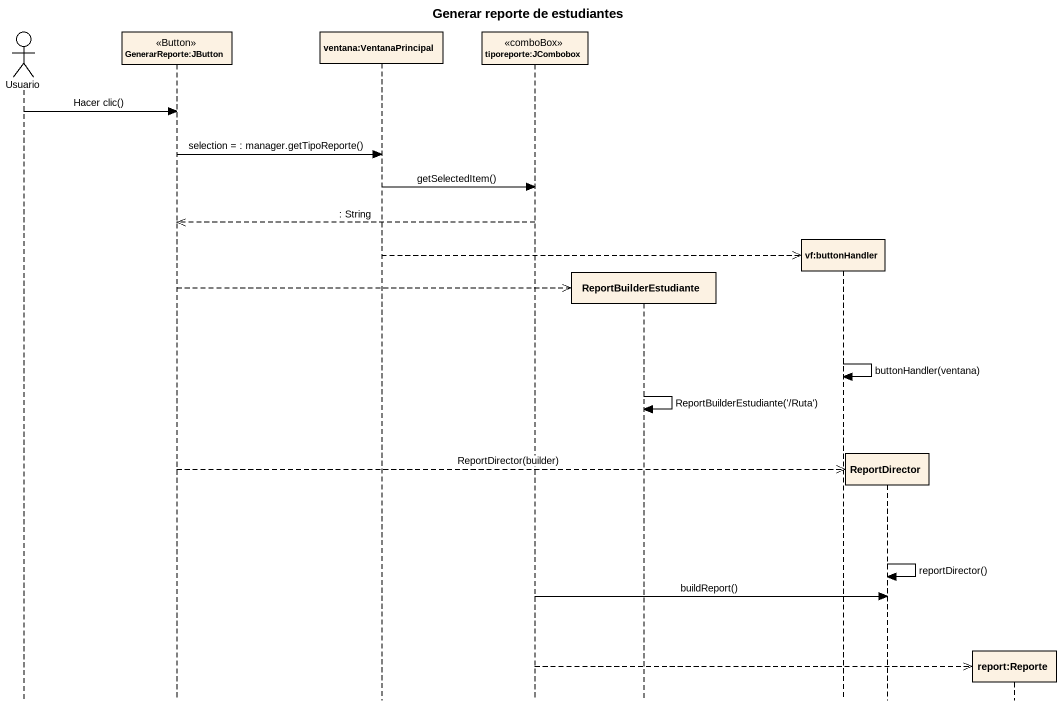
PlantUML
@startuml
title Generar reporte de estudiantes
hide footbox
actor Usuario
participant "GenerarReporte:JButton" as GenerarReporte_JButton <<Button>>
participant "ventana:VentanaPrincipal" as ventana_VentanaPrincipal
participant "tiporeporte:JCombobox" as tiporeporte_JCombobox <<comboBox>>
participant ReportBuilderEstudiante
participant "vf:buttonHandler" as vf_buttonHandler
participant ReportDirector
participant "report:Reporte" as report_Reporte

Usuario -> GenerarReporte_JButton : Hacer clic()
GenerarReporte_JButton -> ventana_VentanaPrincipal : selection = : manager.getTipoReporte()
ventana_VentanaPrincipal -> tiporeporte_JCombobox : getSelectedItem()
tiporeporte_JCombobox -->> GenerarReporte_JButton : : String
ventana_VentanaPrincipal -->> vf_buttonHandler **
GenerarReporte_JButton -->> ReportBuilderEstudiante **
vf_buttonHandler -> vf_buttonHandler : buttonHandler(ventana)
ReportBuilderEstudiante -> ReportBuilderEstudiante : ReportBuilderEstudiante('/Ruta')
GenerarReporte_JButton -->> ReportDirector ** : ReportDirector(builder)
ReportDirector -> ReportDirector : reportDirector()
tiporeporte_JCombobox -> ReportDirector : buildReport()
tiporeporte_JCombobox -->> report_Reporte **
@enduml
